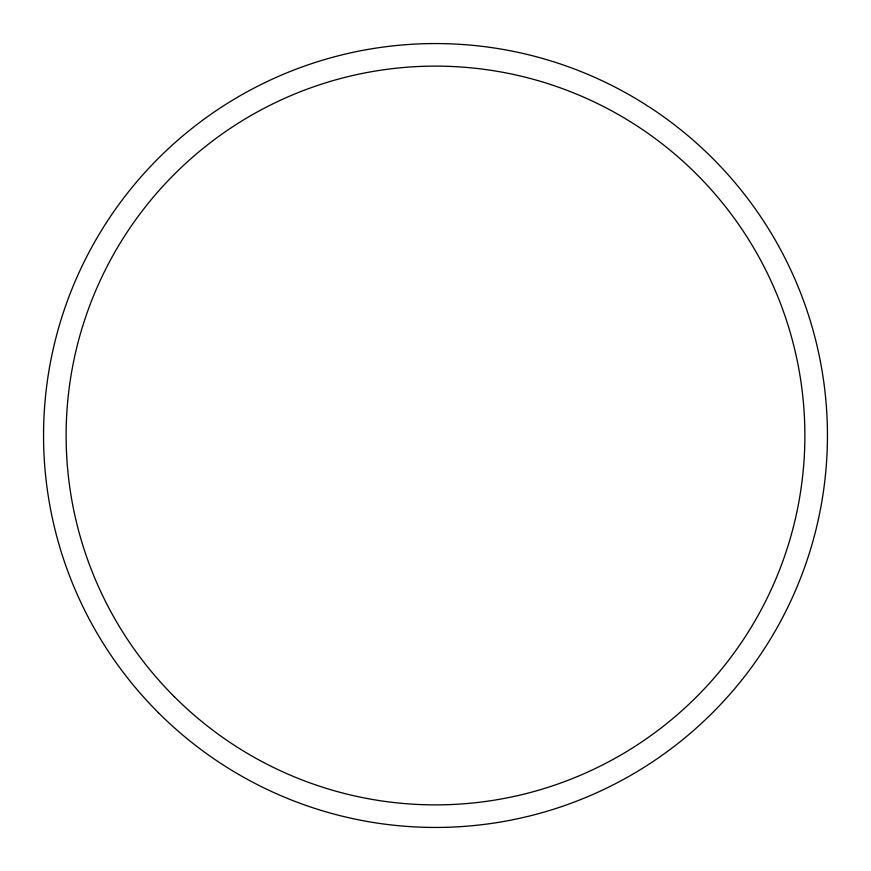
<?xml version="1.0" encoding="UTF-8"?>
<svg xmlns="http://www.w3.org/2000/svg" width="871" height="871" viewBox="0 0 871 871"><rect width="100%" height="100%" fill="white"/><g stroke="black" fill="none" stroke-linecap="round" stroke-linejoin="round"><path stroke-width="1.31" d="M158.348 712.652A391.95 391.95 0 0 0 814.091 536.939A391.95 391.95 0 0 0 334.061 56.909A391.95 391.95 0 0 0 158.348 712.652M174.309 696.691A369.38 369.38 0 0 0 792.294 531.103A369.38 369.38 0 0 0 339.897 78.706A369.38 369.38 0 0 0 174.309 696.691"/></g></svg>
